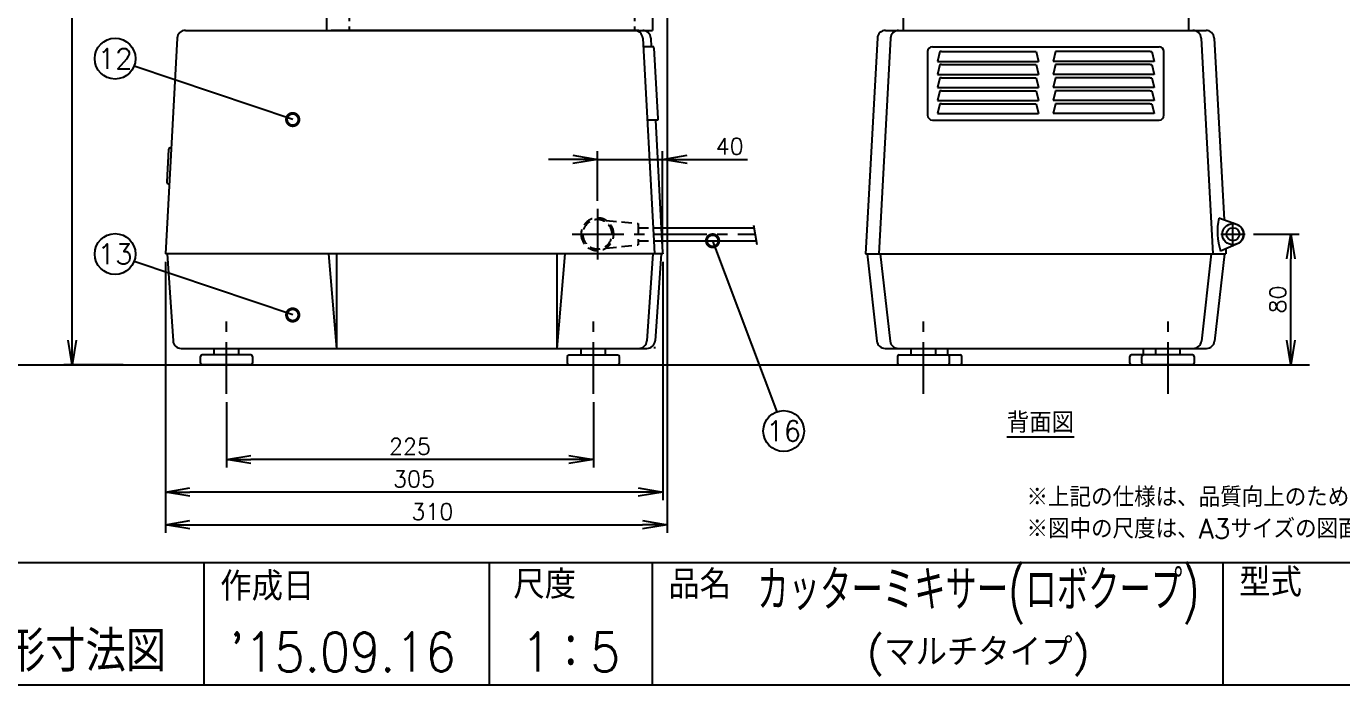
# Model space of a CAD drawing. Extents: x 115 to 2025, y 0 to 1377.
# Drawn here: x 781 to 1588, y 0 to 404 of the extents above; entities that cross this region are included whole.
import ezdxf
from ezdxf.enums import TextEntityAlignment as Align

# ---------------------------------------------------------------- set-up
doc = ezdxf.new("R2010")
doc.units = 0
doc.header["$PDMODE"] = 3
doc.linetypes.add('CENTER', pattern=[50.8, 31.75, -6.35, 6.35, -6.35])
doc.linetypes.add('HIDDEN', pattern=[9.525, 6.35, -3.175])
doc.layers.get('0').update_dxf_attribs({"linetype": 'CONTINUOUS'})
doc.layers.get('DEFPOINTS').update_dxf_attribs({"linetype": 'CONTINUOUS'})
for name, color, linetype in [('DANMEN', 7, 'CONTINUOUS'), ('SIYOU', 7, 'CONTINUOUS'), ('SUNPOU', 7, 'CONTINUOUS'), ('WAKU', 7, 'CONTINUOUS')]:
    doc.layers.add(name, color=color, linetype=linetype)
doc.styles.get("Standard").update_dxf_attribs({"font": 'romans.shx', "bigfont": 'extfont.shx'})
doc.dimstyles.get("Standard").update_dxf_attribs({"dimscale": 5, "dimtxt": 2, "dimasz": 3, "dimexe": 1, "dimexo": 1, "dimgap": 0.6, "dimtad": 3, "dimdec": 0, "dimzin": 0, "dimdsep": 46, "dimtxsty": 'STANDARD', "dimblk1": 'OPEN', "dimblk2": 'OPEN', "dimsah": 1, "dimcen": 1.5, "dimclrd": 7, "dimclre": 7, "dimclrt": 7, "dimadec": 0, "dimazin": 0, "dimtfac": 1, "dimtdec": 0, "dimtmove": 0, "dimatfit": 0, "dimldrblk": 'DOTSMALL', "dimfxl": 1, "dimtvp": 1, "dimtolj": 1, "dimtzin": 0, "dimarcsym": 0})

# ---------------------------------------------------------------- blocks, each defined once
blk = doc.blocks.new('_OPEN')
at = {"color": 0, "linetype": 'ByBlock'}
for p, q in [((-1, 0.167), (0, 0)), ((0, 0), (-1, -0.167)), ((0, 0), (-1, 0))]:
    blk.add_line(p, q, dxfattribs=at)
blk = doc.blocks.new('*D25')
at = {"layer": 'DEFPOINTS', "color": 0}
for p in [(809.15, 917.24), (1028.83, 917.24), (845.46, 196.23)]:
    blk.add_point(p, dxfattribs=at)
at = {"layer": 'SUNPOU', "color": 7, "lineweight": -2}
for p, q in [((1023.83, 917.24), (804.15, 917.24)), ((809.15, 211.23), (809.15, 902.24)), ((840.46, 196.23), (804.15, 196.23))]:
    blk.add_line(p, q, dxfattribs=at)
at = {"layer": 'SUNPOU', "color": 7, "lineweight": -2, "xscale": 15, "yscale": 15, "zscale": 15}
for p, rotation in [((809.15, 917.24), 90), ((809.15, 196.23), 270)]:
    blk.add_blockref('_OPEN', p, dxfattribs=dict(at, rotation=rotation))
at = {"layer": 'SUNPOU', "color": 7, "insert": (801.15, 556.74), "char_height": 10, "attachment_point": 5, "rotation": 90}
blk.add_mtext('\\A1;725', dxfattribs=at)
blk = doc.blocks.new('_DotSmall')
at = {"color": 0, "linetype": 'ByBlock', "const_width": 0.5}
blk.add_lwpolyline([(-0.0625, 0, 1), (0.0625, 0, 1)], format="xyb", close=True, dxfattribs=at)
blk = doc.blocks.new('*D26')
at = {"layer": 'DEFPOINTS', "color": 0}
for p in [(903.86, 178.3), (1128.86, 178.3), (903.86, 138.11)]:
    blk.add_point(p, dxfattribs=at)
at = {"layer": 'SUNPOU', "color": 7, "lineweight": -2}
for p, q in [((903.86, 173.3), (903.86, 133.11)), ((1128.86, 173.3), (1128.86, 133.11)), ((1113.86, 138.11), (918.86, 138.11))]:
    blk.add_line(p, q, dxfattribs=at)
at = {"layer": 'SUNPOU', "color": 7, "lineweight": -2, "xscale": 15, "yscale": 15, "zscale": 15, "rotation": 180}
blk.add_blockref('_OPEN', (903.86, 138.11), dxfattribs=at)
at = {"layer": 'SUNPOU', "color": 7, "lineweight": -2, "xscale": 15, "yscale": 15, "zscale": 15}
blk.add_blockref('_OPEN', (1128.86, 138.11), dxfattribs=at)
at = {"layer": 'SUNPOU', "color": 7, "insert": (1016.36, 146.11), "char_height": 10, "attachment_point": 5}
blk.add_mtext('\\A1;225', dxfattribs=at)
blk = doc.blocks.new('*D27')
at = {"layer": 'DEFPOINTS', "color": 0}
for p in [(1131.36, 322.15), (1131.36, 291.78), (1171.31, 265.23)]:
    blk.add_point(p, dxfattribs=at)
at = {"layer": 'SUNPOU', "color": 7, "lineweight": -2}
for p, q in [((1131.36, 296.78), (1131.36, 327.15)), ((1171.31, 270.23), (1171.31, 327.15)), ((1116.36, 322.15), (1101.36, 322.15)), ((1131.36, 322.15), (1171.31, 322.15)), ((1186.31, 322.15), (1223.5, 322.15))]:
    blk.add_line(p, q, dxfattribs=at)
at = {"layer": 'SUNPOU', "color": 7, "lineweight": -2, "xscale": 15, "yscale": 15, "zscale": 15}
blk.add_blockref('_OPEN', (1131.36, 322.15), dxfattribs=at)
at = {"layer": 'SUNPOU', "color": 7, "lineweight": -2, "xscale": 15, "yscale": 15, "zscale": 15, "rotation": 180}
blk.add_blockref('_OPEN', (1171.31, 322.15), dxfattribs=at)
at = {"layer": 'SUNPOU', "color": 7, "insert": (1212.41, 330.15), "char_height": 10, "attachment_point": 5}
blk.add_mtext('\\A1;40', dxfattribs=at)
blk = doc.blocks.new('*D28')
at = {"layer": 'DEFPOINTS', "color": 0}
for p in [(866.36, 264.23), (1171.37, 264.23), (866.36, 118.11)]:
    blk.add_point(p, dxfattribs=at)
at = {"layer": 'SUNPOU', "color": 7, "lineweight": -2}
for p, q in [((866.36, 259.23), (866.36, 113.11)), ((1171.37, 259.23), (1171.37, 113.11)), ((1156.37, 118.11), (881.36, 118.11))]:
    blk.add_line(p, q, dxfattribs=at)
at = {"layer": 'SUNPOU', "color": 7, "lineweight": -2, "xscale": 15, "yscale": 15, "zscale": 15, "rotation": 180}
blk.add_blockref('_OPEN', (866.36, 118.11), dxfattribs=at)
at = {"layer": 'SUNPOU', "color": 7, "lineweight": -2, "xscale": 15, "yscale": 15, "zscale": 15}
blk.add_blockref('_OPEN', (1171.37, 118.11), dxfattribs=at)
at = {"layer": 'SUNPOU', "color": 7, "insert": (1018.86, 126.11), "char_height": 10, "attachment_point": 5}
blk.add_mtext('\\A1;305', dxfattribs=at)
blk = doc.blocks.new('*D29')
at = {"layer": 'DEFPOINTS', "color": 0}
for p in [(1528.66, 276.23), (1556.69, 276.23), (1536.4, 196.23)]:
    blk.add_point(p, dxfattribs=at)
at = {"layer": 'SUNPOU', "color": 7, "lineweight": -2}
for p, q in [((1533.66, 276.23), (1561.69, 276.23)), ((1556.69, 211.23), (1556.69, 261.23)), ((1541.4, 196.23), (1561.69, 196.23))]:
    blk.add_line(p, q, dxfattribs=at)
at = {"layer": 'SUNPOU', "color": 7, "lineweight": -2, "xscale": 15, "yscale": 15, "zscale": 15}
for p, rotation in [((1556.69, 276.23), 90), ((1556.69, 196.23), 270)]:
    blk.add_blockref('_OPEN', p, dxfattribs=dict(at, rotation=rotation))
at = {"layer": 'SUNPOU', "color": 7, "insert": (1548.69, 236.23), "char_height": 10, "attachment_point": 5, "rotation": 90}
blk.add_mtext('\\A1;80', dxfattribs=at)
blk = doc.blocks.new('*D30')
at = {"layer": 'DEFPOINTS', "color": 0}
for p in [(1174.05, 533.23), (866.36, 264.23), (1174.05, 98.11)]:
    blk.add_point(p, dxfattribs=at)
at = {"layer": 'SUNPOU', "color": 7, "lineweight": -2}
for p, q in [((1174.05, 528.23), (1174.05, 93.11)), ((866.36, 259.23), (866.36, 93.11)), ((881.36, 98.11), (1159.05, 98.11))]:
    blk.add_line(p, q, dxfattribs=at)
at = {"layer": 'SUNPOU', "color": 7, "lineweight": -2, "xscale": 15, "yscale": 15, "zscale": 15, "rotation": 180}
blk.add_blockref('_OPEN', (866.36, 98.11), dxfattribs=at)
at = {"layer": 'SUNPOU', "color": 7, "lineweight": -2, "xscale": 15, "yscale": 15, "zscale": 15}
blk.add_blockref('_OPEN', (1174.05, 98.11), dxfattribs=at)
at = {"layer": 'SUNPOU', "color": 7, "insert": (1030.13, 106.11), "char_height": 10, "attachment_point": 5}
blk.add_mtext('\\A1;310', dxfattribs=at)

msp = doc.modelspace()

# ---------------------------------------------------------------- linework, layer by layer
at = {"color": 2}
for p, q in [((965.36, 401.23), (965.36, 533.23)), ((1165.05, 482.73), (1165.05, 401.23)), ((1318.86, 432.23), (1318.86, 401.23)), ((1493.86, 432.23), (1493.86, 401.23)), ((873.6, 396.5), (866.36, 264.23)), ((878.59, 401.23), (1165.05, 401.23)), ((1156.82, 401.23), (968.05, 401.23)), ((1159.12, 396.5), (1165.92, 272.23)), ((1164.12, 396.5), (1164.41, 391.23)), ((1303.09, 396.5), (1295.85, 264.23)), ((1311.1, 396.5), (1303.86, 264.23)), ((1308.08, 401.23), (1504.64, 401.23)), ((1501.62, 396.5), (1508.86, 264.23)), ((1509.63, 396.5), (1515.74, 284.98)), ((1165.92, 391.23), (1159.41, 391.23)), ((1165.97, 390.23), (1165.92, 391.23)), ((1165.97, 390.23), (1168.32, 347.23)), ((1333.86, 388.23), (1333.86, 349.23)), ((1336.86, 391.23), (1475.86, 391.23)), ((1341.36, 388.23), (1339.86, 382.23)), ((1342.36, 388.23), (1341.36, 388.23)), ((1342.36, 388.23), (1399.36, 388.23)), ((1399.36, 388.23), (1400.36, 388.23)), ((1400.36, 388.23), (1401.86, 382.23)), ((1412.36, 388.23), (1410.86, 382.23)), ((1413.36, 388.23), (1412.36, 388.23)), ((1470.36, 388.23), (1413.36, 388.23)), ((1470.36, 388.23), (1471.36, 388.23)), ((1471.36, 388.23), (1472.86, 382.23)), ((1478.86, 349.23), (1478.86, 388.23)), ((1339.86, 382.23), (1401.86, 382.23)), ((1341.36, 380.23), (1339.86, 374.23)), ((1342.36, 380.23), (1341.36, 380.23)), ((1342.36, 380.23), (1399.36, 380.23)), ((1399.36, 380.23), (1400.36, 380.23)), ((1400.36, 380.23), (1401.86, 374.23)), ((1472.86, 382.23), (1410.86, 382.23)), ((1412.36, 380.23), (1410.86, 374.23)), ((1413.36, 380.23), (1412.36, 380.23)), ((1470.36, 380.23), (1413.36, 380.23)), ((1470.36, 380.23), (1471.36, 380.23)), ((1471.36, 380.23), (1472.86, 374.23)), ((1339.86, 374.23), (1401.86, 374.23)), ((1341.36, 372.23), (1339.86, 366.23)), ((1342.36, 372.23), (1341.36, 372.23)), ((1342.36, 372.23), (1399.36, 372.23)), ((1399.36, 372.23), (1400.36, 372.23)), ((1400.36, 372.23), (1401.86, 366.23)), ((1472.86, 374.23), (1410.86, 374.23)), ((1412.36, 372.23), (1410.86, 366.23)), ((1413.36, 372.23), (1412.36, 372.23)), ((1470.36, 372.23), (1413.36, 372.23)), ((1470.36, 372.23), (1471.36, 372.23)), ((1471.36, 372.23), (1472.86, 366.23)), ((1339.86, 366.23), (1401.86, 366.23)), ((1341.36, 364.23), (1339.86, 358.23)), ((1342.36, 364.23), (1341.36, 364.23)), ((1342.36, 364.23), (1399.36, 364.23)), ((1399.36, 364.23), (1400.36, 364.23)), ((1400.36, 364.23), (1401.86, 358.23)), ((1472.86, 366.23), (1410.86, 366.23)), ((1412.36, 364.23), (1410.86, 358.23)), ((1413.36, 364.23), (1412.36, 364.23)), ((1470.36, 364.23), (1413.36, 364.23)), ((1470.36, 364.23), (1471.36, 364.23)), ((1471.36, 364.23), (1472.86, 358.23)), ((1339.86, 358.23), (1401.86, 358.23)), ((1341.36, 356.23), (1339.86, 350.23)), ((1342.36, 356.23), (1341.36, 356.23)), ((1342.36, 356.23), (1399.36, 356.23)), ((1399.36, 356.23), (1400.36, 356.23)), ((1400.36, 356.23), (1401.86, 350.23)), ((1472.86, 358.23), (1410.86, 358.23)), ((1412.36, 356.23), (1410.86, 350.23)), ((1413.36, 356.23), (1412.36, 356.23)), ((1470.36, 356.23), (1413.36, 356.23)), ((1470.36, 356.23), (1471.36, 356.23)), ((1471.36, 356.23), (1472.86, 350.23)), ((1168.32, 347.23), (1168.38, 346.23)), ((1339.86, 350.23), (1401.86, 350.23)), ((1472.86, 350.23), (1410.86, 350.23)), ((1168.38, 346.23), (1161.87, 346.23)), ((1166.88, 346.23), (1170.93, 272.23)), ((1336.86, 346.23), (1475.86, 346.23)), ((868.36, 328.28), (867.27, 308.28)), ((869.36, 329.23), (869.92, 329.23)), ((868.27, 307.23), (868.71, 307.23)), ((1523.96, 282.09), (1512.43, 286.14)), ((1170.47, 280.23), (1227.43, 280.23)), ((1227.18, 281.76), (1229.13, 269.89)), ((1165.92, 272.23), (1166.36, 264.23)), ((1170.93, 272.23), (1171.31, 265.23)), ((1170.93, 272.23), (1228.74, 272.23)), ((1524.28, 270.53), (1513.55, 265.84)), ((1516.71, 267.22), (1516.87, 264.23)), ((1171.37, 264.23), (866.36, 264.23)), ((867.36, 264.23), (871.04, 210.89)), ((966.37, 264.23), (971.37, 206.23)), ((971.37, 264.23), (971.37, 206.23)), ((1106.37, 264.23), (1106.37, 206.23)), ((1111.37, 264.23), (1106.37, 206.23)), ((1165.36, 264.23), (1161.68, 210.89)), ((1170.37, 264.23), (1166.69, 210.89)), ((1171.31, 265.23), (1171.37, 264.23)), ((1295.85, 264.23), (1516.87, 264.23)), ((1296.81, 264.23), (1302.81, 210.67)), ((1304.86, 264.23), (1310.86, 210.67)), ((1507.86, 264.23), (1501.86, 210.67)), ((1515.91, 264.23), (1509.91, 210.67)), ((876.03, 206.23), (1161.7, 206.23)), ((918.86, 202.23), (888.86, 202.23)), ((896.36, 202.23), (896.36, 206.23)), ((911.36, 202.23), (911.36, 206.23)), ((1113.86, 202.23), (1143.86, 202.23)), ((1121.36, 202.23), (1121.36, 206.23)), ((1136.36, 202.23), (1136.36, 206.23)), ((1166.44, 207.23), (1166.37, 206.23)), ((1307.78, 206.23), (1504.94, 206.23)), ((1316.36, 202.23), (1353.86, 202.23)), ((1323.86, 202.23), (1323.86, 206.23)), ((1338.86, 202.23), (1338.86, 206.23)), ((1346.36, 202.23), (1346.36, 206.23)), ((1496.36, 202.23), (1458.86, 202.23)), ((1466.36, 202.23), (1466.36, 206.23)), ((1473.86, 202.23), (1473.86, 206.23)), ((1488.86, 202.23), (1488.86, 206.23)), ((887.86, 197.23), (887.86, 201.23)), ((918.86, 196.23), (888.86, 196.23)), ((919.86, 201.23), (919.86, 197.23)), ((1112.86, 201.23), (1112.86, 197.23)), ((1113.86, 196.23), (1143.86, 196.23)), ((1144.86, 197.23), (1144.86, 201.23)), ((1315.36, 201.23), (1315.36, 197.23)), ((1316.36, 196.23), (1346.36, 196.23)), ((1347.36, 197.23), (1347.36, 201.23)), ((1354.86, 197.23), (1354.86, 201.23)), ((1457.86, 197.23), (1457.86, 201.23)), ((1465.36, 197.23), (1465.36, 201.23)), ((1496.36, 196.23), (1466.36, 196.23)), ((1497.36, 201.23), (1497.36, 197.23))]:
    msp.add_line(p, q, dxfattribs=at)
for radius in [6.5, 4]:
    msp.add_circle((1521.16, 276.23), radius, dxfattribs=at)
for centre, radius, start, end in [((878.59, 396.23), 5, 90, 176.8665), ((1154.12, 396.23), 5, 3.1335, 90), ((1159.13, 396.23), 5, 3.1335, 90), ((1308.08, 396.23), 5, 90, 176.8665), ((1316.1, 396.23), 5, 90, 176.8665), ((1496.63, 396.23), 5, 3.1335, 90), ((1504.64, 396.23), 5, 3.1335, 90), ((1336.86, 388.23), 3, 90, 180), ((1475.86, 388.23), 3, 0, 90), ((1336.86, 349.23), 3, 180, 270), ((1475.86, 349.23), 3, 270, 0), ((869.36, 328.23), 1, 90, 176.8665), ((868.27, 308.23), 1, 176.8665, 270), ((1553.98, 278.23), 42.3, 169.2218, 197.0452), ((1521.16, 276.23), 6.5, 298.73589, 64.43695), ((876.03, 211.23), 5, 183.94519, 270), ((1156.69, 211.23), 5, 270, 356.05481), ((1161.7, 211.23), 5, 270, 356.05481), ((1307.78, 211.23), 5, 186.3944, 270), ((1315.83, 211.23), 5, 186.3944, 270), ((1496.89, 211.23), 5, 270, 353.6056), ((1504.94, 211.23), 5, 270, 353.6056), ((888.86, 201.23), 1, 90, 180), ((918.86, 201.23), 1, 0, 90), ((1113.86, 201.23), 1, 90, 180), ((1143.86, 201.23), 1, 0, 90), ((1316.36, 201.23), 1, 90, 180), ((1346.36, 201.23), 1, 0, 90), ((1353.86, 201.23), 1, 0, 90), ((1458.86, 201.23), 1, 90, 180), ((1466.36, 201.23), 1, 90, 180), ((1496.36, 201.23), 1, 0, 90), ((888.86, 197.23), 1, 180, 270), ((918.86, 197.23), 1, 270, 0), ((1113.86, 197.23), 1, 180, 270), ((1143.86, 197.23), 1, 270, 0), ((1316.36, 197.23), 1, 180, 270), ((1346.36, 197.23), 1, 270, 0), ((1353.86, 197.23), 1, 270, 0), ((1458.86, 197.23), 1, 180, 270), ((1466.36, 197.23), 1, 180, 270), ((1496.36, 197.23), 1, 270, 0)]:
    msp.add_arc(centre, radius, start, end, dxfattribs=at)
at = {"layer": 'DANMEN', "color": 4, "linetype": 'HIDDEN'}
for p, q in [((979.05, 432.23), (979.05, 401.23)), ((1154.05, 432.23), (1154.05, 401.23)), ((1136.68, 284.7), (1156.36, 282.73)), ((1156.36, 282.73), (1156.36, 269.73)), ((1156.36, 280.23), (1170.47, 280.23)), ((1136.68, 267.76), (1156.36, 269.73)), ((1156.36, 272.23), (1170.93, 272.23))]:
    msp.add_line(p, q, dxfattribs=at)
at = {"layer": 'DANMEN', "color": 4, "linetype": 'CENTER'}
for p, q in [((1131.36, 291.78), (1131.36, 260.68)), ((1521.16, 268.73), (1521.16, 283.73)), ((1115.81, 276.23), (1228.09, 276.23)), ((1513.66, 276.23), (1528.66, 276.23)), ((903.86, 178.3), (903.86, 228.19)), ((1128.86, 178.3), (1128.86, 228.19)), ((1331.36, 178.3), (1331.36, 228.19)), ((1481.36, 178.3), (1481.36, 228.19))]:
    msp.add_line(p, q, dxfattribs=at)
at = {"layer": 'DANMEN', "color": 2}
msp.add_line((163.17, 196.23), (1568.16, 196.23), dxfattribs=at)
at = {"layer": 'DANMEN', "color": 4, "linetype": 'HIDDEN'}
for radius, start, end in [(10, 0, 180), (9, 0, 180), (10, 180, 0), (9, 180, 0)]:
    msp.add_arc((1131.36, 276.23), radius, start, end, dxfattribs=at)
at = {"layer": 'SUNPOU'}
for centre in [(835.5, 383.91), (835.5, 264.08), (1245.58, 155.54)]:
    msp.add_circle(centre, 12.5, dxfattribs=at)
at = {"layer": 'WAKU', "color": 6}
for p, q in [((115, 75), (2025, 75)), ((115, 0), (2025, 0))]:
    msp.add_line(p, q, dxfattribs=at)
at = {"layer": 'WAKU', "color": 7}
for p, q in [((890, 75), (890, 0)), ((1065, 75), (1065, 0)), ((1165, 75), (1165, 0)), ((1515, 75), (1515, 0))]:
    msp.add_line(p, q, dxfattribs=at)

# ---------------------------------------------------------------- texts
at = {"layer": 'SIYOU', "color": 1}
for s, height, p in [('%%U背面図', 12.5, (1382.45, 154.49)), ('※上記の仕様は、品質向上のため予告なしに変更されることがありますのでご了承ください。', 12, (1394.52, 109.06)), ('※図中の尺度は、A3サイズの図面のみに該当します拡大、縮小した図面は尺度が変わります。', 12, (1394.52, 89.62))]:
    msp.add_text(s, height=height, dxfattribs=at).set_placement(p)
at = {"layer": 'SUNPOU'}
for s, p in [('12', (835.5, 383.91)), ('13', (835.5, 264.08)), ('16', (1245.58, 155.54))]:
    msp.add_text(s, height=12.5, dxfattribs=at).set_placement(p, align=Align.MIDDLE)
at = {"layer": 'WAKU', "color": 1, "width": 0.7}
msp.add_text('カッターミキサー(ロボクープ)', height=25, dxfattribs=at).set_placement((1365, 56.25), align=Align.MIDDLE)
at = {"layer": 'WAKU'}
for s, p in [('型式', (1524.95, 53.98)), ('作成日', (900.02, 51.55)), ('尺度', (1079.76, 52.71)), ('品名', (1174.84, 52.71))]:
    msp.add_text(s, height=17.5, dxfattribs=at).set_placement(p)
at = {"layer": 'WAKU', "color": 1, "width": 0.9}
for s, height, p in [('外形寸法図', 25, (805, 8.02)), ("'15.09.16", 24, (975, 8.02)), ('1：5', 24, (1115, 8.02))]:
    msp.add_text(s, height=height, dxfattribs=at).set_placement(p, align=Align.CENTER)
at = {"layer": 'WAKU', "color": 1}
msp.add_text('(マルチタイプ)', height=17.5, dxfattribs=at).set_placement((1365, 18.75), align=Align.MIDDLE)

# ---------------------------------------------------------------- dimensions: what is measured, and where the dimension line sits
at = {"layer": 'SUNPOU', "color": 2}
dim = msp.add_linear_dim(base=(809.15, 917.24), p1=(845.46, 196.23), p2=(1028.83, 917.24), angle=90, text='725', dimstyle='STANDARD', dxfattribs=at)
dim.commit()
dim.dimension.update_dxf_attribs({"geometry": '*D25', "text_midpoint": (801.15, 556.74)})
dim = msp.add_linear_dim(base=(1174.05, 98.11), p1=(866.36, 264.23), p2=(1174.05, 533.23), text='310', dimstyle='STANDARD', override={"dimtmove": 0, "dimarcsym": 1}, dxfattribs=at)
dim.commit()
dim.dimension.update_dxf_attribs({"geometry": '*D30', "text_midpoint": (1030.13, 98.11), "dimtype": 160})
dim = msp.add_linear_dim(base=(1131.36, 322.15), p1=(1171.31, 265.23), p2=(1131.36, 291.78), angle=180, dimstyle='STANDARD', dxfattribs=at)
dim.commit()
dim.dimension.update_dxf_attribs({"geometry": '*D27', "text_midpoint": (1212.41, 322.15), "dimtype": 160})
dim = msp.add_linear_dim(base=(1556.69, 276.23), p1=(1536.4, 196.23), p2=(1528.66, 276.23), angle=90, dimstyle='STANDARD', dxfattribs=at)
dim.commit()
dim.dimension.update_dxf_attribs({"geometry": '*D29', "text_midpoint": (1548.69, 236.23)})
for base, p1, p2, picture, middle in [((866.36, 118.11), (1171.37, 264.23), (866.36, 264.23), '*D28', (1018.86, 118.11)), ((903.86, 138.11), (1128.86, 178.3), (903.86, 178.3), '*D26', (1016.36, 138.11))]:
    dim = msp.add_linear_dim(base=base, p1=p1, p2=p2, angle=180, dimstyle='STANDARD', override={"dimtmove": 0}, dxfattribs=at)
    dim.commit()
    dim.dimension.update_dxf_attribs({"geometry": picture, "text_midpoint": middle, "dimtype": 160})

# ---------------------------------------------------------------- leaders
at = {"layer": 'SUNPOU'}
for points in [[(944.45, 346.55), (847.15, 379.38)], [(1202, 272.23), (1241.49, 167.35)], [(944.45, 226.72), (847.15, 259.55)]]:
    msp.add_leader(points, dimstyle='STANDARD', dxfattribs=at)

doc.saveas('drawing.dxf')
